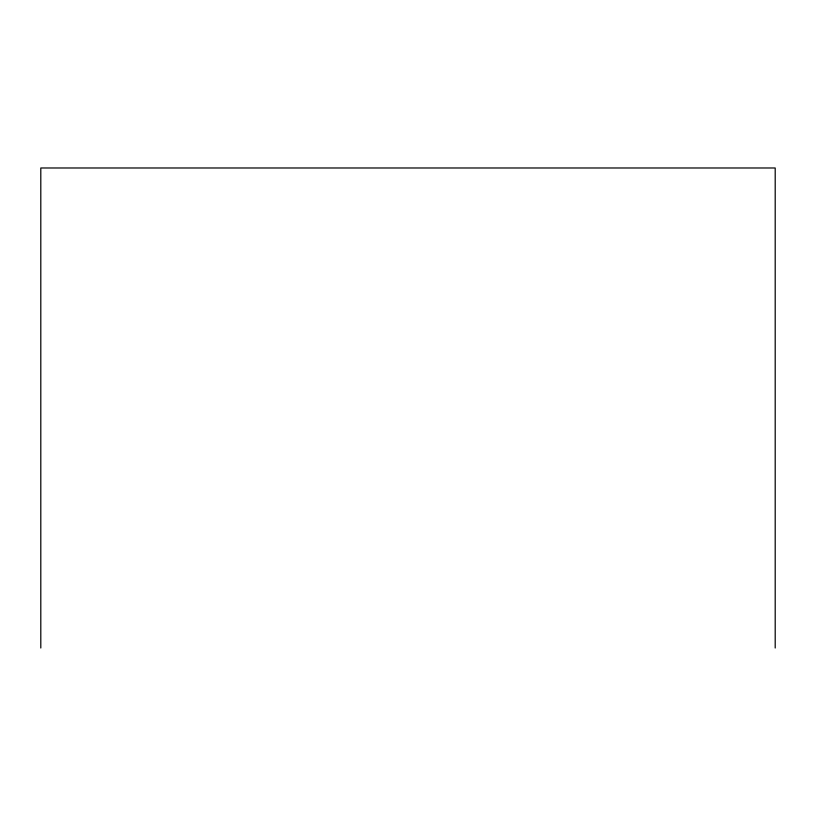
<?xml version="1.0" encoding="UTF-8"?>
<svg xmlns="http://www.w3.org/2000/svg" width="816" height="816" viewBox="0 0 816 816"><rect width="100%" height="100%" fill="white"/><g stroke="black" fill="none" stroke-linecap="round" stroke-linejoin="round"><path stroke-width="1.22" d="M775.2 648.016L775.2 167.984L40.8 167.984L40.8 648.016"/></g></svg>
